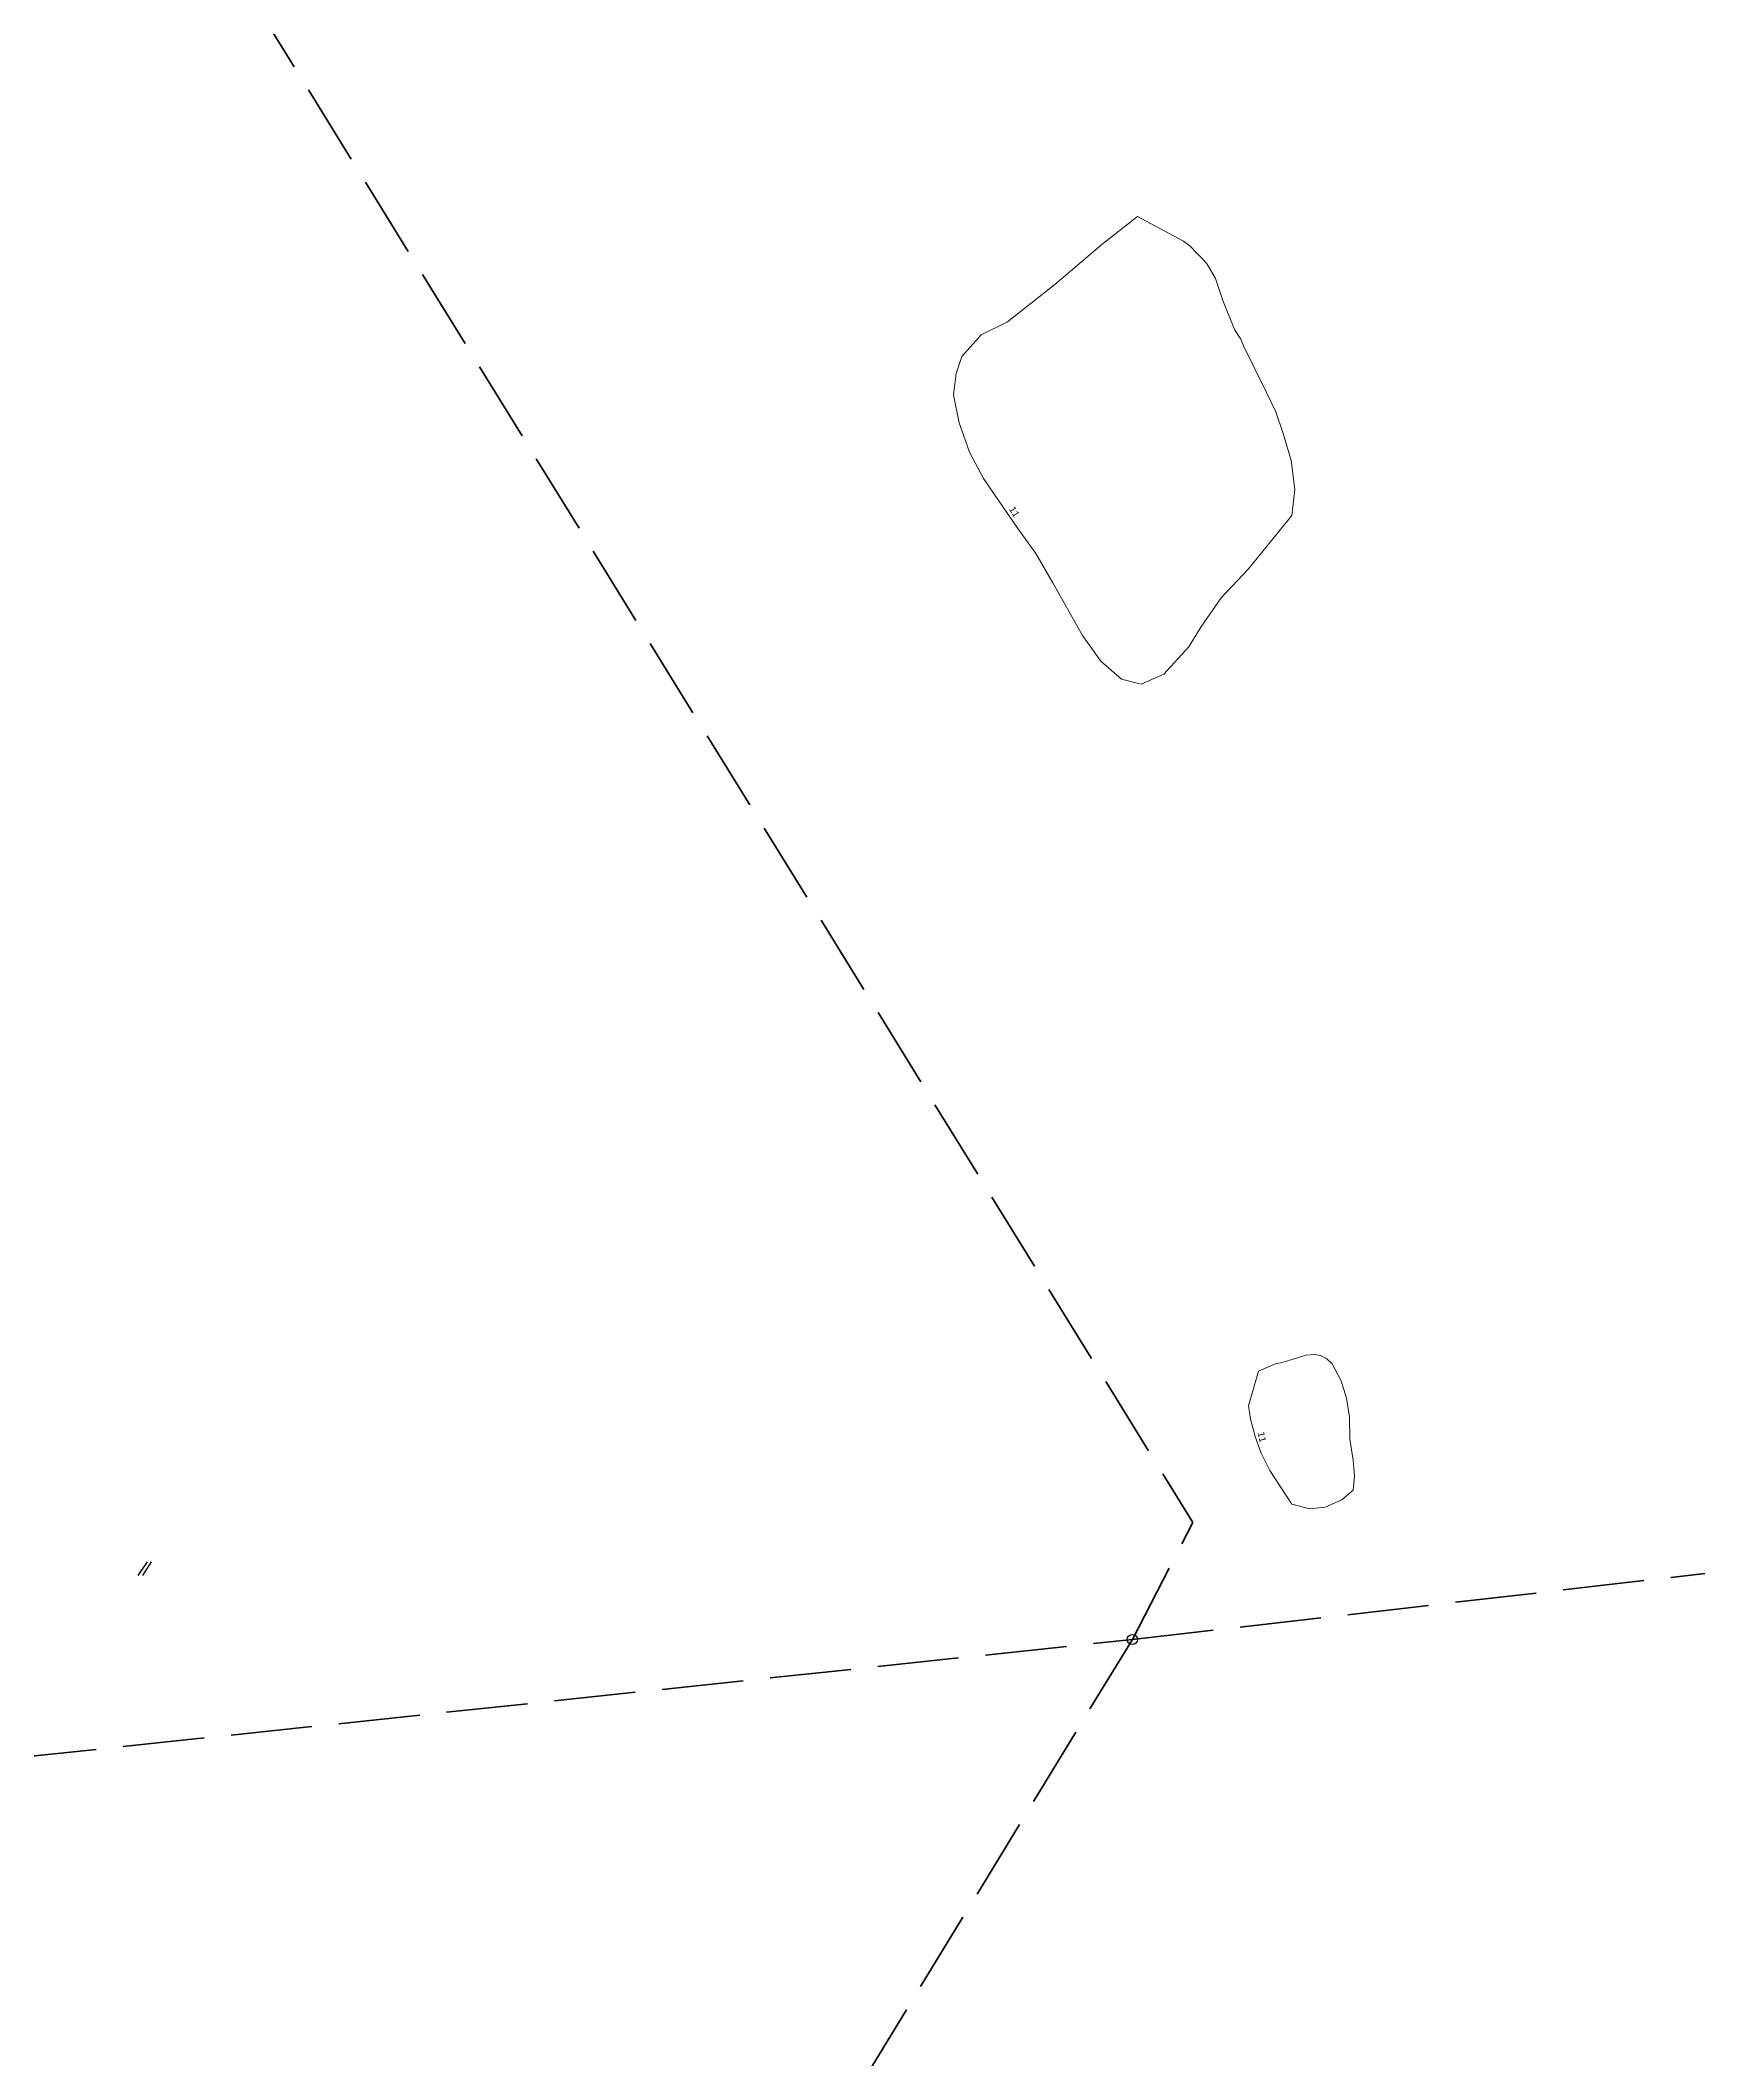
# Model space of a CAD drawing. Header units: metres. Extents: x -12 to 120691, y -61 to 6149382.
# Drawn here: x 118777.7 to 119022.5, y 6148399.3 to 6148697.2 of the extents above; entities that cross this region are included whole.
import ezdxf

# ---------------------------------------------------------------- set-up
doc = ezdxf.new("R2010")
doc.units = ezdxf.units.M
for name, pattern in [('Fastighetsgräns', [16, 12, -4]), ('Heldragen__skalber__', [0]), ('Heldragen_linje', [2, 1, 1])]:
    doc.linetypes.add(name, pattern=pattern)
doc.layers.get('0').update_dxf_attribs({"linetype": 'CONTINUOUS'})
doc.layers.add('FASTGR_LINE', color=7, linetype='Fastighetsgräns', lineweight=35)
doc.layers.add('HÖJDK-1_LINE', color=9, linetype='Heldragen_linje', lineweight=18)
for name, color, linetype in [('GRÄ_POINT', 9, 'CONTINUOUS'), ('HTXT1_TEXT', 9, 'CONTINUOUS'), ('ÅKER.S_POINT', 9, 'CONTINUOUS')]:
    doc.layers.add(name, color=color, linetype=linetype)
doc.styles.add('Standard_CAD', font='ARIAL.TTF', dxfattribs={"height": 0.2})

# ---------------------------------------------------------------- blocks, each defined once
blk = doc.blocks.new('Åker')
at = {"color": 0, "linetype": 'Heldragen__skalber__', "lineweight": 25, "flags": 128}
for points in [[(0.2, 0.5), (-0.5, -0.5)], [(0.5, 0.5), (-0.16, -0.5)]]:
    blk.add_lwpolyline(points, dxfattribs=at)
blk = doc.blocks.new('Gränspunkt')
at = {"color": 0, "linetype": 'Heldragen__skalber__', "lineweight": 25}
blk.add_circle((0, 0), 0.5, dxfattribs=at)

msp = doc.modelspace()

# ---------------------------------------------------------------- linework, layer by layer
at = {"layer": 'FASTGR_LINE', "flags": 128}
for points in [[(118485.66, 6148647.568), (118718.724, 6148849.542), (118947.791, 6148478.531), (118938.872, 6148461.264)], [(118938.872, 6148461.264), (119104.036, 6148480.285)], [(118503.535, 6148415.11), (118938.872, 6148461.264)], [(118938.872, 6148461.264), (118877.358, 6148360.441), (118661.224, 6148337.495)]]:
    msp.add_lwpolyline(points, dxfattribs=at)
at = {"layer": 'HÖJDK-1_LINE', "flags": 128}
for points in [[(118939.611, 6148671.244), (118934.353, 6148667.104), (118927.426, 6148661.198), (118920.423, 6148655.69), (118916.569, 6148653.8), (118913.689, 6148650.582), (118912.857, 6148648.069), (118912.462, 6148644.926), (118913.299, 6148640.81), (118914.856, 6148636.483), (118916.9, 6148632.596), (118921.992, 6148625.193), (118924.634, 6148621.498), (118927.144, 6148617.205), (118931.498, 6148609.429), (118934.209, 6148605.618), (118937.281, 6148602.983), (118940.172, 6148602.221), (118943.533, 6148603.689), (118947.224, 6148607.739), (118948.984, 6148610.664), (118951.985, 6148614.958), (118956.028, 6148619.229), (118962.399, 6148627.095), (118962.853, 6148630.975), (118962.301, 6148635.249), (118961.154, 6148639.2), (118960.053, 6148642.402), (118958.641, 6148645.365), (118955.278, 6148652.176), (118954.862, 6148653.141), (118953.961, 6148654.587), (118952.233, 6148658.867), (118951.138, 6148662.099), (118949.906, 6148664.193), (118949.285, 6148664.961), (118948.337, 6148665.866), (118947.382, 6148666.891), (118946.448, 6148667.582), (118946.312, 6148667.652)], [(118939.611, 6148671.244), (118946.312, 6148667.652)], [(118957.475, 6148500.864), (118955.997, 6148495.725), (118956.321, 6148493.763), (118957.002, 6148491.205), (118957.898, 6148488.766), (118959.148, 6148486.209), (118962.392, 6148481.26), (118965.012, 6148480.552), (118967.313, 6148480.79), (118969.777, 6148481.893), (118971.464, 6148483.301), (118971.639, 6148485.356), (118971.458, 6148487.706), (118970.997, 6148490.808), (118970.916, 6148494.13), (118970.466, 6148496.884), (118969.704, 6148499.414), (118968.354, 6148501.93), (118967.572, 6148502.689), (118966.629, 6148503.187), (118965.689, 6148503.344), (118964.498, 6148503.223), (118963.107, 6148502.792), (118960.789, 6148502.106), (118960.094, 6148502.012)], [(118957.475, 6148500.864), (118960.094, 6148502.012)]]:
    msp.add_lwpolyline(points, dxfattribs=at)

# ---------------------------------------------------------------- block references
at = {"layer": 'GRÄ_POINT', "xscale": 1.500000000076728, "yscale": 1.5, "rotation": 63.45294354166514}
msp.add_blockref('Gränspunkt', (118938.872, 6148461.264), dxfattribs=at)
at = {"layer": 'ÅKER.S_POINT', "xscale": 2, "yscale": 2}
msp.add_blockref('Åker', (118793.078, 6148471.72), dxfattribs=at)

# ---------------------------------------------------------------- texts
at = {"layer": 'HTXT1_TEXT', "style": 'Standard_CAD'}
for rotation, p in [(-57.61446, (118920.626, 6148628.057)), (-77.22553, (118957.36, 6148491.799))]:
    msp.add_text('11', height=1, rotation=rotation, dxfattribs=at).set_placement(p)

doc.saveas('drawing.dxf')
